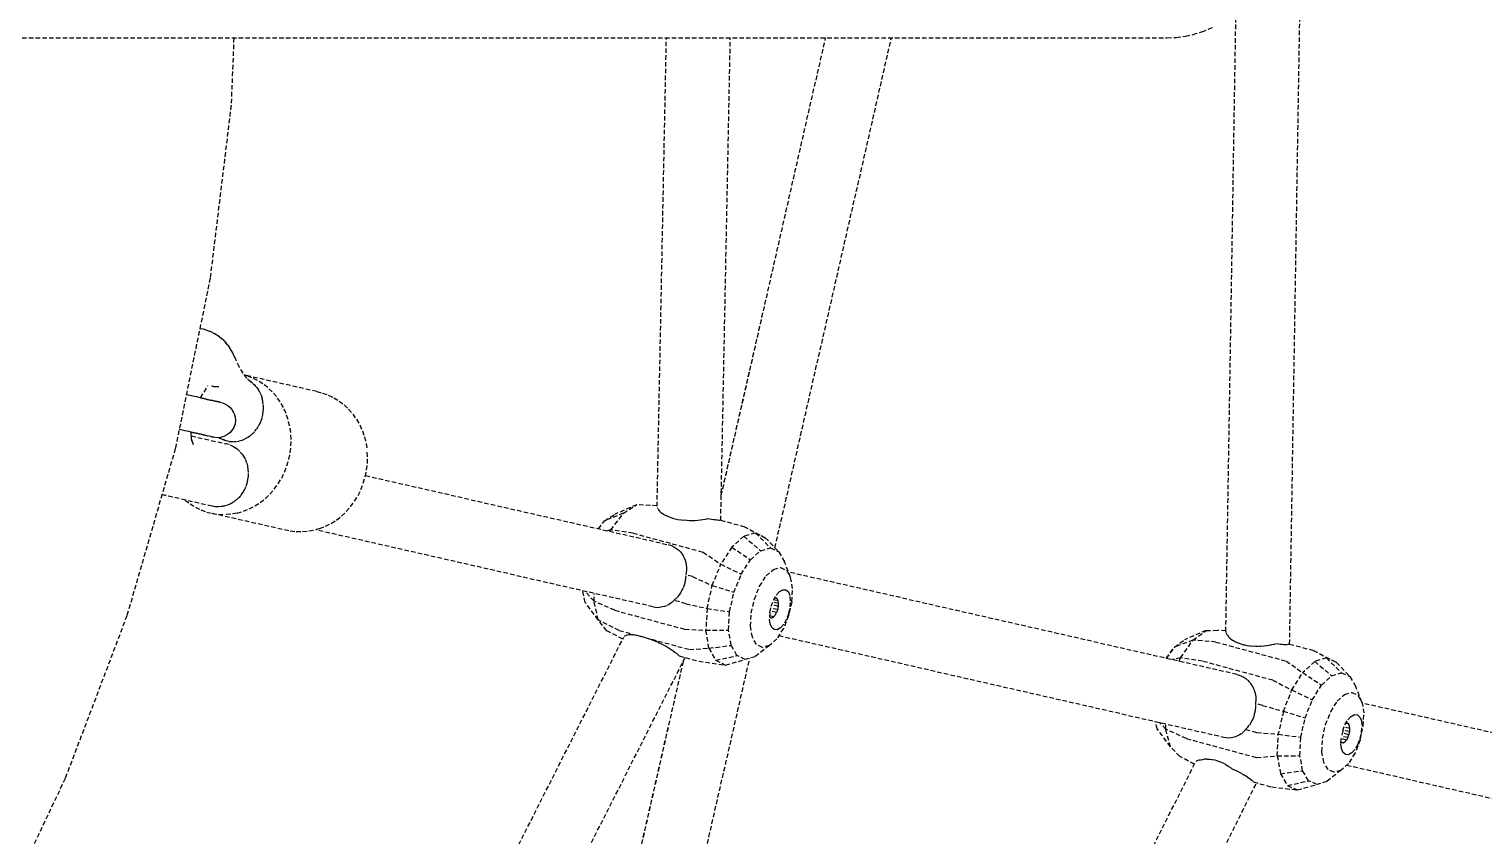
# Model space of a CAD drawing. Header units: millimetres. Extents: x -3111 to 2953, y -2449 to 2811.
# Drawn here: x 872.5 to 1281.8, y -73.1 to 153.8 of the extents above; entities that cross this region are included whole.
import ezdxf

# ---------------------------------------------------------------- set-up
doc = ezdxf.new("R2010")
doc.units = ezdxf.units.MM
doc.linetypes.add('HIDDEN', pattern=[1.905, 1.27, -0.635])
for name, color, linetype in [('DIKOM_ЗОНА', 90, 'Continuous'), ('DIKOM_ОБЪЕКТ', 7, 'Continuous'), ('DIKOM_РАЗМЕР_ОБЪЕКТА', 7, 'Continuous')]:
    doc.layers.add(name, color=color, linetype=linetype)
doc.styles.add('style1', font='arialbd.ttf', dxfattribs={"width": 0.8})
doc.dimstyles.new('1-50', dxfattribs={"dimtxt": 300, "dimasz": 200, "dimexe": 100, "dimexo": 0, "dimgap": 100, "dimtad": 1, "dimtxsty": 'style1', "dimcen": 200, "dimclrd": 7, "dimclre": 7, "dimclrt": 7, "dimadec": 1, "dimazin": 2, "dimtfac": 1, "dimtmove": 0, "dimatfit": 2, "dimfxl": 0, "dimlwd": 25, "dimlwe": 18, "dimarcsym": 0})

# ---------------------------------------------------------------- blocks, each defined once
blk = doc.blocks.new('*D0')
at = {"layer": 'Defpoints', "color": 0, "transparency": 16777216}
for p in [(1362.98, 623.05), (-717.19, -260.39)]:
    blk.add_point(p, dxfattribs=at)
at = {"layer": 'DIKOM_РАЗМЕР_ОБЪЕКТА', "color": 7, "lineweight": 25, "transparency": 16777216}
for p, q in [((1362.98, 623.05), (2780.32, 1224.99)), ((-533.11, -182.21), (1178.9, 544.87))]:
    blk.add_line(p, q, dxfattribs=at)
at = {"layer": 'DIKOM_РАЗМЕР_ОБЪЕКТА', "color": 7, "transparency": 16777216}
for points in [[(1165.87, 575.55), (1191.93, 514.19), (1362.98, 623.05)], [(-546.14, -151.53), (-520.08, -212.89), (-717.19, -260.39)]]:
    blk.add_solid(points, dxfattribs=at)
at = {"layer": 'DIKOM_РАЗМЕР_ОБЪЕКТА', "color": 7, "transparency": 16777216, "insert": (2050.93, 1228.64), "char_height": 300, "attachment_point": 5, "rotation": 23.0107, "style": 'style1'}
blk.add_mtext('{\\fArial|b0|i0|c204|p34;\\H1.16667x;∅2260}', dxfattribs=at)

msp = doc.modelspace()

# ---------------------------------------------------------------- linework, layer by layer
at = {"layer": 'DIKOM_ЗОНА', "color": 3, "lineweight": 15}
msp.add_circle((322.894, 181.327), 2629.975, dxfattribs=at)
at = {"layer": 'DIKOM_ОБЪЕКТ', "color": 7, "linetype": 'HIDDEN', "lineweight": 15}
for p, q in [((1227.425, -19.322), (1233.497, 353.769)), ((1209.481, -15.748), (1212.316, 158.466)), ((1192.9, 151.327), (1195.514, 151.441)), ((1195.514, 151.441), (1198.112, 151.783)), ((1198.112, 151.783), (1200.669, 152.35)), ((1203.168, 153.139), (1200.669, 152.35)), ((1205.588, 154.142), (1203.168, 153.139)), ((544.824, 151.343), (1192.9, 151.327)), ((930.19, 151.333), (929.425, 132.363)), ((1049.354, 19.452), (1051.965, 151.33)), ((1067.279, 15.537), (1069.969, 151.33)), ((1067.416, 22.431), (1096.798, 151.329)), ((1082.538, 7.754), (1115.329, 151.328)), ((929.425, 132.363), (923.518, 83.716)), ((923.518, 83.716), (913.716, 35.703)), ((1067.418, 22.505), (1079.279, 74.473)), ((920.606, 69.453), (920.837, 69.418)), ((921.633, 69.285), (920.837, 69.418)), ((922.474, 69.042), (921.633, 69.285)), ((922.474, 69.042), (923.214, 68.786)), ((923.999, 68.456), (923.214, 68.786)), ((923.999, 68.456), (924.697, 68.068)), ((925.432, 67.653), (924.697, 68.068)), ((926.112, 67.156), (925.432, 67.653)), ((926.112, 67.156), (926.755, 66.647)), ((927.363, 66.081), (926.755, 66.647)), ((927.363, 66.081), (927.951, 65.458)), ((928.475, 64.837), (927.951, 65.458)), ((928.475, 64.837), (929.006, 64.111)), ((929.437, 63.449), (929.006, 64.111)), ((929.908, 62.632), (929.437, 63.449)), ((930.24, 61.946), (929.908, 62.632)), ((930.648, 61.051), (930.24, 61.946)), ((931.786, 58.577), (930.648, 61.051)), ((932.795, 56.894), (931.647, 58.879)), ((920.831, 49.98), (922.847, 53.334)), ((923.867, 53.329), (924.432, 53.19)), ((923.867, 53.329), (925.949, 53.139)), ((933.832, 55.526), (932.689, 57.077)), ((953.566, 51.729), (933.205, 56.376)), ((933.694, 56.232), (933.226, 56.348)), ((934.895, 54.463), (933.683, 55.729)), ((935.303, 55.639), (933.694, 56.232)), ((935.339, 54.193), (934.621, 54.749)), ((936.878, 54.867), (935.303, 55.639)), ((935.338, 54.193), (935.554, 54.001)), ((935.646, 53.919), (935.969, 53.63)), ((935.971, 53.629), (936.175, 53.403)), ((936.175, 53.403), (936.544, 52.995)), ((938.378, 53.938), (936.878, 54.867)), ((939.763, 52.876), (938.378, 53.938)), ((917.448, 50.753), (916.818, 50.896)), ((918.616, 50.486), (917.448, 50.753)), ((919.73, 50.232), (918.616, 50.486)), ((920.781, 49.992), (919.73, 50.232)), ((921.765, 49.767), (920.781, 49.992)), ((920.831, 49.98), (921.765, 49.767)), ((921.765, 49.767), (922.673, 49.56)), ((922.673, 49.56), (921.765, 49.767)), ((922.673, 49.56), (923.503, 49.371)), ((923.503, 49.371), (922.673, 49.56)), ((923.503, 49.371), (924.247, 49.201)), ((924.247, 49.201), (923.503, 49.371)), ((924.247, 49.201), (924.901, 49.052)), ((924.901, 49.052), (924.247, 49.201)), ((924.432, 53.19), (925.949, 53.139)), ((936.544, 52.994), (936.716, 52.758)), ((936.716, 52.758), (937.055, 52.295)), ((937.054, 52.295), (937.193, 52.056)), ((937.193, 52.056), (937.348, 51.791)), ((937.348, 51.791), (937.495, 51.538)), ((937.495, 51.538), (937.578, 51.356)), ((937.602, 51.303), (937.863, 50.732)), ((937.863, 50.732), (937.94, 50.506)), ((937.94, 50.506), (938.153, 49.884)), ((938.204, 49.673), (938.153, 49.884)), ((938.363, 49.003), (938.204, 49.673)), ((941.013, 51.688), (939.763, 52.876)), ((942.17, 50.332), (941.013, 51.688)), ((943.218, 48.839), (942.17, 50.332)), ((953.566, 51.729), (955.187, 51.327)), ((955.187, 51.327), (956.795, 50.733)), ((956.795, 50.733), (958.37, 49.961)), ((958.37, 49.961), (959.87, 49.033)), ((924.901, 49.052), (925.462, 48.923)), ((925.462, 48.923), (924.901, 49.052)), ((925.462, 48.923), (925.925, 48.818)), ((925.925, 48.818), (925.462, 48.923)), ((925.925, 48.818), (926.289, 48.735)), ((926.289, 48.735), (925.925, 48.818)), ((926.289, 48.735), (926.55, 48.675)), ((926.55, 48.675), (926.289, 48.735)), ((926.707, 48.639), (927.635, 48.33)), ((926.707, 48.639), (927.635, 48.33)), ((927.635, 48.33), (928.485, 47.845)), ((927.635, 48.33), (928.485, 47.845)), ((928.485, 47.845), (929.224, 47.203)), ((928.485, 47.845), (929.224, 47.203)), ((929.224, 47.203), (929.823, 46.428)), ((929.224, 47.203), (929.823, 46.428)), ((930.324, 45.536), (929.823, 46.428)), ((930.324, 45.536), (929.823, 46.428)), ((930.324, 45.536), (930.583, 44.59)), ((938.164, 44.431), (938.349, 45.245)), ((938.39, 48.812), (938.363, 49.003)), ((938.37, 45.337), (938.479, 46.139)), ((938.491, 48.099), (938.39, 48.812)), ((938.495, 46.256), (938.513, 46.677)), ((938.535, 47.18), (938.499, 47.93)), ((938.513, 46.677), (938.529, 47.037)), ((944.132, 47.25), (943.218, 48.839)), ((944.884, 45.603), (944.132, 47.25)), ((945.47, 43.888), (944.884, 45.603)), ((959.87, 49.033), (961.256, 47.971)), ((961.256, 47.971), (962.505, 46.782)), ((962.505, 46.782), (963.662, 45.427)), ((963.662, 45.427), (964.711, 43.934)), ((915.229, 41.002), (914.817, 41.096)), ((916.398, 40.735), (915.229, 41.002)), ((930.191, 41.649), (929.654, 40.752)), ((930.529, 42.638), (930.191, 41.649)), ((930.652, 43.611), (930.529, 42.638)), ((930.583, 44.59), (930.652, 43.611)), ((936.092, 40.562), (936.57, 41.143)), ((936.662, 41.28), (937.075, 41.893)), ((937.153, 42.036), (937.333, 42.369)), ((937.333, 42.369), (937.504, 42.684)), ((937.512, 42.7), (937.765, 43.29)), ((937.765, 43.29), (937.861, 43.511)), ((937.877, 43.55), (938.143, 44.369)), ((945.911, 42.065), (945.47, 43.888)), ((946.199, 40.183), (945.911, 42.065)), ((964.711, 43.934), (965.624, 42.344)), ((965.624, 42.344), (966.377, 40.697)), ((917.512, 40.481), (916.398, 40.735)), ((918.565, 40.24), (917.512, 40.481)), ((918.192, 40.325), (918.565, 40.24)), ((918.205, 39.659), (918.192, 40.325)), ((918.248, 38.972), (918.205, 39.659)), ((918.228, 39.29), (928.125, 37.031)), ((918.319, 38.317), (918.248, 38.972)), ((918.435, 37.763), (918.303, 38.46)), ((918.418, 37.697), (918.319, 38.317)), ((918.399, 37.954), (918.743, 36.809)), ((918.565, 40.24), (919.549, 40.016)), ((919.549, 40.016), (918.565, 40.24)), ((919.549, 40.016), (920.459, 39.808)), ((920.459, 39.808), (919.549, 40.016)), ((920.459, 39.808), (921.288, 39.619)), ((921.288, 39.619), (920.459, 39.808)), ((921.288, 39.619), (922.033, 39.449)), ((922.033, 39.449), (921.288, 39.619)), ((922.033, 39.449), (922.688, 39.299)), ((922.688, 39.299), (922.033, 39.449)), ((923.249, 39.171), (922.688, 39.299)), ((923.713, 39.065), (923.249, 39.171)), ((923.713, 39.065), (924.077, 38.982)), ((924.077, 38.982), (923.713, 39.065)), ((924.077, 38.982), (924.338, 38.923)), ((924.338, 38.923), (924.077, 38.982)), ((925.466, 38.765), (924.495, 38.887)), ((925.466, 38.765), (924.495, 38.887)), ((926.442, 38.836), (925.466, 38.765)), ((926.442, 38.836), (925.466, 38.765)), ((925.972, 38.802), (926.398, 38.567)), ((926.749, 38.378), (926.398, 38.567)), ((927.385, 39.097), (926.442, 38.836)), ((927.385, 39.097), (926.442, 38.836)), ((927.512, 38.061), (926.934, 38.301)), ((927.661, 38.012), (927.154, 38.254)), ((928.26, 39.538), (927.385, 39.097)), ((928.26, 39.538), (927.385, 39.097)), ((927.989, 37.918), (927.659, 38.012)), ((928.305, 37.826), (927.989, 37.918)), ((928.891, 36.808), (928.129, 37.031)), ((929.032, 40.141), (928.26, 39.538)), ((929.032, 40.141), (928.26, 39.538)), ((928.919, 37.728), (928.436, 37.81)), ((928.919, 37.728), (929.122, 37.694)), ((929.673, 40.883), (929.032, 40.141)), ((929.654, 40.752), (929.032, 40.141)), ((929.251, 37.687), (929.875, 37.652)), ((930.075, 37.655), (930.758, 37.693)), ((930.9, 37.714), (931.605, 37.832)), ((931.718, 37.864), (932.417, 38.061)), ((932.519, 38.102), (933.208, 38.378)), ((933.297, 38.425), (933.97, 38.78)), ((934.044, 38.83), (934.694, 39.263)), ((934.753, 39.312), (935.374, 39.822)), ((935.417, 39.865), (936, 40.451)), ((946.327, 38.289), (946.199, 40.183)), ((946.287, 36.432), (946.327, 38.289)), ((966.377, 40.697), (966.963, 38.983)), ((966.963, 38.983), (967.403, 37.16)), ((967.403, 37.16), (967.691, 35.277)), ((913.716, 35.703), (900.082, -11.367)), ((929.122, 36.721), (929.759, 36.449)), ((929.821, 36.418), (930.087, 36.265)), ((930.087, 36.265), (930.521, 36.016)), ((930.578, 35.979), (931.191, 35.524)), ((931.283, 35.454), (931.88, 34.893)), ((931.972, 34.799), (932.108, 34.638)), ((932.108, 34.638), (932.508, 34.168)), ((932.548, 34.114), (933.016, 33.42)), ((933.051, 33.363), (933.445, 32.615)), ((945.691, 32.679), (946.073, 34.564)), ((946.073, 34.564), (946.287, 36.432)), ((967.819, 33.383), (967.691, 35.277)), ((967.78, 31.526), (967.819, 33.383)), ((933.475, 32.555), (933.596, 32.25)), ((933.596, 32.25), (933.791, 31.761)), ((933.838, 31.633), (934.072, 30.802)), ((934.237, 29.875), (934.088, 30.733)), ((934.31, 28.931), (934.247, 29.806)), ((934.29, 27.906), (934.31, 28.656)), ((943.663, 27.39), (944.476, 29.049)), ((944.476, 29.049), (945.154, 30.824)), ((945.154, 30.824), (945.691, 32.679)), ((967.183, 27.773), (967.566, 29.659)), ((967.566, 29.659), (967.78, 31.526)), ((933.393, 24.493), (933.592, 24.938)), ((933.649, 25.075), (933.949, 25.971)), ((933.955, 25.999), (934.166, 26.921)), ((934.178, 27.028), (934.29, 27.906)), ((941.56, 24.261), (942.684, 25.789)), ((942.684, 25.789), (943.663, 27.39)), ((965.968, 24.144), (966.647, 25.919)), ((966.647, 25.919), (967.183, 27.773)), ((967.25, 28.101), (1052.401, 8.666)), ((910.898, 22.5), (910.051, 22.748)), ((924.119, 19.483), (910.898, 22.5)), ((916.485, 21.187), (917.871, 20.125)), ((930.081, 20.608), (929.359, 20.186)), ((930.439, 20.865), (930.189, 20.68)), ((930.869, 21.184), (930.582, 20.971)), ((931.549, 21.805), (930.919, 21.227)), ((932.015, 22.327), (931.596, 21.853)), ((932.015, 22.327), (932.167, 22.5)), ((932.25, 22.607), (932.757, 23.316)), ((932.793, 23.375), (933.23, 24.136)), ((933.261, 24.198), (933.393, 24.493)), ((936.118, 19.546), (937.603, 20.494)), ((937.603, 20.494), (938.995, 21.584)), ((938.995, 21.584), (940.32, 22.847)), ((940.32, 22.847), (941.56, 24.261)), ((963.052, 19.356), (964.177, 20.883)), ((964.177, 20.883), (965.155, 22.485)), ((965.155, 22.485), (965.968, 24.144)), ((917.871, 20.125), (919.372, 19.197)), ((919.372, 19.197), (920.946, 18.425)), ((920.946, 18.425), (922.554, 17.831)), ((922.554, 17.831), (924.176, 17.429)), ((945.668, 12.524), (924.176, 17.429)), ((924.176, 17.429), (925.84, 17.2)), ((924.973, 19.341), (924.187, 19.471)), ((925.421, 19.317), (925.042, 19.335)), ((925.843, 19.298), (925.516, 19.313)), ((925.84, 17.2), (927.55, 17.144)), ((926.714, 19.358), (925.91, 19.299)), ((927.096, 19.427), (926.844, 19.379)), ((927.641, 19.532), (927.197, 19.447)), ((929.305, 17.26), (927.55, 17.144)), ((928.484, 19.797), (927.703, 19.551)), ((928.773, 19.923), (928.544, 19.821)), ((929.301, 20.157), (928.889, 19.974)), ((931.105, 17.548), (929.305, 17.26)), ((931.105, 17.548), (932.87, 18.073)), ((932.87, 18.073), (934.541, 18.739)), ((934.541, 18.739), (936.118, 19.546)), ((959.095, 15.588), (960.487, 16.679)), ((960.487, 16.679), (961.812, 17.941)), ((961.812, 17.941), (963.052, 19.356)), ((1039.883, 17.509), (1034.543, 15.376)), ((1034.543, 15.376), (1037.376, 17.173)), ((1036.356, 12.794), (1039.883, 17.509)), ((1043.587, 19.858), (1037.376, 17.173)), ((1039.883, 17.509), (1043.587, 19.858)), ((1049.356, 19.59), (1043.587, 19.858)), ((1049.396, 19.148), (1049.492, 18.958)), ((1049.534, 18.842), (1049.749, 18.474)), ((1049.761, 18.459), (1050.054, 18.101)), ((1050.067, 18.087), (1050.429, 17.741)), ((1050.444, 17.729), (1050.884, 17.396)), ((1050.901, 17.386), (1051.428, 17.067)), ((1051.445, 17.058), (1052.048, 16.752)), ((1052.066, 16.743), (1052.739, 16.458)), ((1052.758, 16.451), (1053.498, 16.195)), ((947.332, 12.295), (945.668, 12.524)), ((949.042, 12.238), (947.332, 12.295)), ((950.797, 12.354), (949.042, 12.238)), ((952.598, 12.642), (950.797, 12.354)), ((954.362, 13.168), (952.598, 12.642)), ((1048.202, -8.838), (953.246, 12.835)), ((954.362, 13.168), (956.033, 13.834)), ((956.033, 13.834), (957.611, 14.641)), ((957.611, 14.641), (959.095, 15.588)), ((1032.857, 13.127), (1034.543, 15.376)), ((1032.86, 13.127), (1034.543, 15.376)), ((1036.356, 12.794), (1035.334, 12.562)), ((1036.169, 12.371), (1036.356, 12.794)), ((1042.586, 11.895), (1036.356, 12.794)), ((1053.518, 16.189), (1053.708, 16.136)), ((1053.708, 16.136), (1054.317, 15.965)), ((1054.337, 15.96), (1055.184, 15.769)), ((1055.206, 15.764), (1056.091, 15.607)), ((1056.113, 15.603), (1056.897, 15.51)), ((1057.696, 15.44), (1056.916, 15.508)), ((1058.49, 15.397), (1057.717, 15.439)), ((1059.271, 15.383), (1058.51, 15.397)), ((1059.945, 15.399), (1059.292, 15.383)), ((1060.788, 15.451), (1060.06, 15.402)), ((1061.515, 15.529), (1060.81, 15.453)), ((1062.214, 15.63), (1061.538, 15.532)), ((1062.882, 15.756), (1062.237, 15.634)), ((1063.519, 15.91), (1062.906, 15.761)), ((1064.116, 15.868), (1063.663, 15.952)), ((1064.673, 15.769), (1064.14, 15.864)), ((1065.186, 15.683), (1064.696, 15.765)), ((1065.653, 15.611), (1065.208, 15.679)), ((1066.073, 15.553), (1065.675, 15.607)), ((1066.443, 15.511), (1066.093, 15.55)), ((1066.807, 15.483), (1066.461, 15.509)), ((1067.066, 15.481), (1066.87, 15.482)), ((1067.266, 15.541), (1073.76, 13.782)), ((1073.76, 13.782), (1079.818, 10.603)), ((1042.586, 11.895), (1062.344, 6.545)), ((1052.424, 8.66), (1053.101, 8.469)), ((1053.101, 8.468), (1053.738, 8.215)), ((1053.761, 8.205), (1054.357, 7.892)), ((1073.776, 11.005), (1070.39, 7.956)), ((1077.051, 11.925), (1073.776, 11.005)), ((1073.776, 11.005), (1078.513, 6.96)), ((1079.818, 10.603), (1077.051, 11.925)), ((1077.051, 11.925), (1081.282, 7.737)), ((1079.818, 10.603), (1083.622, 6.619)), ((1054.378, 7.88), (1054.928, 7.512)), ((1054.948, 7.497), (1055.447, 7.081)), ((1055.465, 7.063), (1055.913, 6.603)), ((1055.913, 6.603), (1056.283, 6.136)), ((1056.326, 6.08), (1056.669, 5.541)), ((1056.684, 5.513), (1056.974, 4.941)), ((1056.987, 4.909), (1057.22, 4.309)), ((1057.23, 4.273), (1057.408, 3.644)), ((1062.344, 6.545), (1067.299, 3.145)), ((1070.39, 7.956), (1067.299, 3.145)), ((1070.39, 7.956), (1075.648, 4.381)), ((1073.034, 0.312), (1075.648, 4.381)), ((1075.648, 4.381), (1078.513, 6.96)), ((1078.513, 6.96), (1081.282, 7.737)), ((1081.282, 7.737), (1083.622, 6.619)), ((1083.622, 6.619), (1085.25, 3.742)), ((1057.408, 3.644), (1057.53, 2.989)), ((1057.542, 0.757), (1057.442, 0.158)), ((1059.299, -0.345), (1057.442, 0.158)), ((1057.536, 2.946), (1057.6, 2.265)), ((1057.601, 1.469), (1057.542, 0.757)), ((1057.601, 2.219), (1057.604, 1.52)), ((1064.877, -2.847), (1067.299, 3.145)), ((1067.299, 3.145), (1073.034, 0.312)), ((1070.986, -4.755), (1073.034, 0.312)), ((1080.074, -0.162), (1082.126, 1.686)), ((1082.126, 1.686), (1084.11, 2.243)), ((1084.11, 2.243), (1085.787, 1.442)), ((1086.954, -0.619), (1085.25, 3.742)), ((1085.787, 1.442), (1086.954, -0.619)), ((1212.551, -27.887), (1086.353, 0.917)), ((1056.641, -3.591), (1056.337, -4.237)), ((1056.764, -3.282), (1056.663, -3.538)), ((1056.846, -3.073), (1056.764, -3.282)), ((1056.933, -2.791), (1056.846, -3.073)), ((1057.133, -2.145), (1056.933, -2.791)), ((1057.192, -1.855), (1057.133, -2.145)), ((1057.328, -1.19), (1057.192, -1.855)), ((1057.36, -0.896), (1057.329, -1.19)), ((1057.38, -0.65), (1057.36, -0.896)), ((1057.436, -0.081), (1057.39, -0.546)), ((1059.299, -0.345), (1064.877, -2.847)), ((1063.415, -9.298), (1064.877, -2.847)), ((1064.877, -2.847), (1070.986, -4.755)), ((1076.734, -6.707), (1078.202, -3.076)), ((1078.202, -3.076), (1080.074, -0.162)), ((1083.832, -4.564), (1084.762, -4.039)), ((1084.762, -4.039), (1085.613, -4.063)), ((1085.613, -4.063), (1086.305, -4.638)), ((1087.47, -3.693), (1086.954, -0.619)), ((1087.273, -7.408), (1087.47, -3.693)), ((1029.097, -7.597), (1028.367, -4.311)), ((1031.6, -7.271), (1029.012, -4.458)), ((1032.764, -12.519), (1029.097, -7.597)), ((1031.6, -7.271), (1031.691, -5.07)), ((1037.437, -9.822), (1031.6, -7.271)), ((1032.764, -12.519), (1031.6, -7.271)), ((1053.127, -7.908), (1052.623, -8.231)), ((1053.625, -7.513), (1053.154, -7.888)), ((1054.059, -7.092), (1053.625, -7.513)), ((1054.579, -6.617), (1054.097, -7.052)), ((1057.491, -7.971), (1054.097, -7.052)), ((1055.078, -6.093), (1054.611, -6.587)), ((1055.54, -5.518), (1055.107, -6.057)), ((1055.932, -4.941), (1055.54, -5.518)), ((1056.311, -4.285), (1055.961, -4.898)), ((1057.491, -7.971), (1063.415, -9.298)), ((1069.75, -10.212), (1070.986, -4.755)), ((1075.849, -10.616), (1076.734, -6.707)), ((1081.468, -8.698), (1082.099, -7.015)), ((1083.544, -7.918), (1081.884, -7.589)), ((1082.099, -7.015), (1082.913, -5.591)), ((1083.452, -7.203), (1082.188, -6.861)), ((1082.885, -6.395), (1082.466, -6.383)), ((1083.225, -6.678), (1082.885, -6.395)), ((1082.913, -5.591), (1083.832, -4.564)), ((1083.452, -7.203), (1083.225, -6.678)), ((1083.544, -7.918), (1083.452, -7.203)), ((1083.492, -8.752), (1083.544, -7.918)), ((1086.305, -4.638), (1086.766, -5.705)), ((1087.273, -7.408), (1086.388, -11.317)), ((1086.952, -7.158), (1086.766, -5.705)), ((1086.847, -8.854), (1086.952, -7.158)), ((900.082, -11.367), (882.705, -57.186)), ((1037.437, -9.822), (1057.195, -15.172)), ((1048.203, -8.838), (1048.868, -8.955)), ((1048.892, -8.959), (1049.549, -9.005)), ((1049.573, -9.006), (1050.214, -8.983)), ((1050.858, -8.891), (1050.238, -8.981)), ((1051.449, -8.74), (1050.858, -8.891)), ((1052.036, -8.523), (1051.475, -8.733)), ((1052.596, -8.246), (1052.163, -8.463)), ((1063.415, -9.298), (1063.091, -15.431)), ((1063.415, -9.298), (1069.75, -10.212)), ((1069.476, -15.398), (1069.75, -10.212)), ((1075.652, -14.331), (1075.849, -10.616)), ((1081.081, -10.472), (1080.976, -12.168)), ((1081.162, -13.621), (1080.976, -12.168)), ((1081.005, -11.693), (1081.262, -11.906)), ((1082.138, -11.66), (1081.026, -11.359)), ((1081.081, -10.472), (1081.468, -8.698)), ((1082.991, -10.454), (1081.192, -9.967)), ((1081.262, -11.906), (1081.681, -11.918)), ((1083.302, -9.626), (1081.348, -9.245)), ((1083.492, -8.752), (1081.636, -8.25)), ((1081.681, -11.918), (1082.138, -11.66)), ((1082.138, -11.66), (1082.591, -11.154)), ((1082.591, -11.154), (1082.991, -10.454)), ((1083.302, -9.626), (1082.991, -10.454)), ((1083.302, -9.626), (1083.492, -8.752)), ((1086.388, -11.317), (1084.92, -14.948)), ((1086.46, -10.627), (1085.829, -12.31)), ((1086.46, -10.627), (1086.847, -8.854)), ((1035.19, -15.563), (1032.764, -12.519)), ((1038.698, -15.503), (1032.764, -12.519)), ((1039.692, -17.938), (1035.19, -15.563)), ((1038.698, -15.503), (1044.831, -17.164)), ((1057.195, -15.172), (1063.091, -15.431)), ((1063.091, -15.431), (1069.476, -15.398)), ((1063.943, -20.504), (1063.091, -15.431)), ((1070.197, -19.688), (1069.476, -15.398)), ((1076.169, -17.405), (1075.652, -14.331)), ((1081.623, -14.688), (1081.162, -13.621)), ((1082.314, -15.262), (1081.623, -14.688)), ((1083.166, -15.287), (1082.314, -15.262)), ((1084.92, -14.948), (1083.048, -17.863)), ((1084.096, -14.762), (1083.166, -15.287)), ((1085.015, -13.734), (1084.096, -14.762)), ((1085.829, -12.31), (1085.015, -13.734)), ((1203.919, -15.485), (1197.831, -18.129)), ((1200.205, -18.205), (1203.919, -15.485)), ((1203.919, -15.485), (1207.325, -15.463)), ((1209.484, -15.563), (1207.325, -15.463)), ((1209.48, -15.778), (1209.513, -16.086)), ((1209.523, -16.136), (1209.653, -16.437)), ((907.178, -279.714), (1039.977, -17.374)), ((1040.311, -17.068), (1040.09, -17.236)), ((1040.614, -16.933), (1040.324, -17.06)), ((1040.983, -16.836), (1040.629, -16.926)), ((1041.405, -16.774), (1041, -16.832)), ((1041.884, -16.751), (1041.424, -16.772)), ((1042.429, -16.77), (1041.905, -16.751)), ((1043.037, -16.829), (1042.451, -16.772)), ((1043.696, -16.924), (1043.059, -16.831)), ((1044.408, -17.062), (1043.719, -16.928)), ((1044.829, -17.163), (1044.432, -17.067)), ((1044.831, -17.164), (1045.177, -17.234)), ((1045.202, -17.24), (1045.976, -17.471)), ((1046.014, -17.484), (1058.456, -20.853)), ((1046.014, -17.484), (1046.812, -17.736)), ((1046.837, -17.745), (1047.671, -18.035)), ((1047.693, -18.044), (1048.414, -18.328)), ((1048.436, -18.337), (1049.143, -18.632)), ((1049.165, -18.642), (1049.854, -18.948)), ((1049.876, -18.958), (1050.542, -19.273)), ((1050.565, -19.284), (1051.206, -19.609)), ((1051.228, -19.621), (1051.841, -19.956)), ((1051.864, -19.968), (1052.068, -20.087)), ((1052.068, -20.087), (1052.448, -20.308)), ((1052.47, -20.321), (1053.023, -20.662)), ((1063.943, -20.504), (1070.197, -19.688)), ((1071.825, -22.565), (1070.197, -19.688)), ((1077.335, -19.467), (1076.169, -17.405)), ((1080.996, -19.71), (1076.934, -22.905)), ((1079.012, -20.267), (1077.335, -19.467)), ((1080.996, -19.71), (1079.012, -20.267)), ((1083.048, -17.863), (1080.996, -19.71)), ((1083.648, -16.929), (1208.95, -45.528)), ((1192.669, -23.349), (1194.99, -20.21)), ((1192.802, -23.379), (1194.99, -20.21)), ((1194.99, -20.21), (1197.831, -18.129)), ((1200.205, -18.205), (1194.99, -20.21)), ((1196.75, -23.209), (1200.205, -18.205)), ((1206.681, -18.76), (1200.205, -18.205)), ((1206.681, -18.76), (1226.439, -24.111)), ((1209.726, -16.529), (1209.88, -16.822)), ((1209.89, -16.837), (1210.187, -17.237)), ((1210.199, -17.25), (1210.564, -17.632)), ((1210.578, -17.643), (1211.022, -18.007)), ((1211.037, -18.017), (1211.569, -18.361)), ((1211.585, -18.371), (1212.193, -18.698)), ((1212.209, -18.705), (1212.888, -19.006)), ((1212.905, -19.013), (1213.652, -19.276)), ((1213.669, -19.282), (1214.474, -19.507)), ((1214.493, -19.512), (1214.825, -19.584)), ((1214.825, -19.584), (1215.346, -19.698)), ((1215.366, -19.702), (1216.257, -19.847)), ((1216.278, -19.85), (1217.062, -19.926)), ((1217.861, -19.975), (1217.08, -19.927)), ((1218.653, -19.993), (1217.88, -19.975)), ((1219.433, -19.979), (1218.832, -19.99)), ((1220.199, -19.929), (1219.453, -19.978)), ((1220.947, -19.844), (1220.219, -19.928)), ((1221.672, -19.728), (1220.967, -19.842)), ((1222.37, -19.587), (1221.693, -19.725)), ((1223.036, -19.419), (1222.391, -19.583)), ((1223.486, -19.278), (1223.058, -19.413)), ((1224.265, -19.373), (1223.692, -19.305)), ((1224.821, -19.431), (1224.286, -19.376)), ((1225.333, -19.474), (1224.842, -19.433)), ((1225.8, -19.502), (1225.353, -19.475)), ((1226.219, -19.513), (1225.819, -19.503)), ((1226.588, -19.508), (1226.237, -19.514)), ((1226.86, -19.487), (1226.605, -19.508)), ((1227.212, -19.426), (1226.969, -19.478)), ((1227.392, -19.313), (1234.145, -21.142)), ((921.63, -291.021), (1057.248, -23.111)), ((1030.19, -140.603), (1056.808, -23.98)), ((1030.252, -140.608), (1056.861, -23.875)), ((1046.979, -147.944), (1075.441, -23.324)), ((1053.045, -20.676), (1053.564, -21.018)), ((1053.585, -21.033), (1054.067, -21.376)), ((1054.089, -21.392), (1054.533, -21.733)), ((1054.554, -21.75), (1054.956, -22.085)), ((1054.976, -22.103), (1055.335, -22.43)), ((1055.353, -22.449), (1055.549, -22.651)), ((1055.549, -22.651), (1061.081, -24.149)), ((1058.456, -20.853), (1063.943, -20.504)), ((1061.081, -24.149), (1068.636, -25.227)), ((1063.943, -20.504), (1065.869, -23.906)), ((1065.869, -23.906), (1071.825, -22.565)), ((1065.869, -23.906), (1068.636, -25.227)), ((1068.636, -25.227), (1074.165, -23.683)), ((1074.165, -23.683), (1071.825, -22.565)), ((1076.934, -22.905), (1074.165, -23.683)), ((1196.75, -23.209), (1194.179, -23.693)), ((1196.35, -24.189), (1196.75, -23.209)), ((1202.941, -24.177), (1196.75, -23.209)), ((1222.699, -29.527), (1202.941, -24.177)), ((1226.439, -24.111), (1231.122, -27.361)), ((1234.505, -24.239), (1231.122, -27.361)), ((1234.145, -21.142), (1240.583, -24.477)), ((1237.791, -23.237), (1234.505, -24.239)), ((1234.505, -24.239), (1239.26, -28.273)), ((1240.583, -24.477), (1237.791, -23.237)), ((1237.791, -23.237), (1242.039, -27.426)), ((1240.583, -24.477), (1244.401, -28.474)), ((1212.571, -27.892), (1213.248, -28.083)), ((1213.247, -28.083), (1213.888, -28.338)), ((1213.907, -28.345), (1214.507, -28.659)), ((1228.05, -32.227), (1231.122, -27.361)), ((1231.122, -27.361), (1236.399, -30.913)), ((1236.399, -30.913), (1239.26, -28.273)), ((1239.26, -28.273), (1242.039, -27.426)), ((1242.039, -27.426), (1244.401, -28.474)), ((1244.401, -28.474), (1246.06, -31.291)), ((1214.525, -28.669), (1215.08, -29.037)), ((1215.098, -29.049), (1215.603, -29.465)), ((1215.62, -29.479), (1216.076, -29.94)), ((1216.497, -30.458), (1216.145, -30.024)), ((1216.867, -31.02), (1216.511, -30.478)), ((1216.879, -31.042), (1217.182, -31.617)), ((1217.193, -31.643), (1217.441, -32.246)), ((1217.449, -32.274), (1217.643, -32.906)), ((1222.699, -29.527), (1228.05, -32.227)), ((1225.659, -38.25), (1228.05, -32.227)), ((1228.05, -32.227), (1233.801, -35.029)), ((1233.801, -35.029), (1236.399, -30.913)), ((1247.776, -35.691), (1246.06, -31.291)), ((1217.643, -32.906), (1217.782, -33.565)), ((1217.789, -33.603), (1217.871, -34.288)), ((1217.825, -36.805), (1217.804, -37.161)), ((1217.851, -35.846), (1217.823, -36.054)), ((1219.808, -36.592), (1217.823, -36.055)), ((1217.823, -36.055), (1217.838, -36.592)), ((1217.896, -35.079), (1217.858, -35.797)), ((1217.875, -34.329), (1217.897, -35.034)), ((1219.808, -36.592), (1225.659, -38.25)), ((1231.779, -40.122), (1233.801, -35.029)), ((1238.994, -38.368), (1240.855, -35.42)), ((1240.855, -35.42), (1242.905, -33.528)), ((1242.905, -33.528), (1244.895, -32.922)), ((1244.895, -32.922), (1246.587, -33.672)), ((1246.587, -33.672), (1247.776, -35.691)), ((1247.776, -35.691), (1248.318, -38.733)), ((1327.861, -54.206), (1247.819, -35.936)), ((1216.833, -40.872), (1216.497, -41.498)), ((1217.142, -40.171), (1216.853, -40.829)), ((1217.314, -39.699), (1217.147, -40.156)), ((1217.488, -39.082), (1217.314, -39.699)), ((1217.577, -38.765), (1217.488, -39.082)), ((1217.692, -38.132), (1217.577, -38.765)), ((1217.751, -37.805), (1217.692, -38.132)), ((1217.804, -37.161), (1217.751, -37.805)), ((1225.659, -38.25), (1224.237, -44.704)), ((1225.659, -38.25), (1231.779, -40.122)), ((1230.577, -45.58), (1231.779, -40.122)), ((1237.545, -42.018), (1238.994, -38.368)), ((1243.006, -42.073), (1243.829, -40.673)), ((1243.829, -40.673), (1244.75, -39.68)), ((1244.75, -39.68), (1245.68, -39.19)), ((1245.68, -39.19), (1246.523, -39.254)), ((1246.523, -39.254), (1247.199, -39.864)), ((1247.199, -39.864), (1247.643, -40.963)), ((1248.148, -42.432), (1248.318, -38.733)), ((1190.165, -43.216), (1189.587, -41.108)), ((1193.897, -48.276), (1190.165, -43.216)), ((1192.536, -43.302), (1190.867, -41.401)), ((1192.536, -43.302), (1192.551, -41.785)), ((1198.379, -45.926), (1192.536, -43.302)), ((1193.897, -48.276), (1192.536, -43.302)), ((1213.297, -44.92), (1212.773, -45.193)), ((1213.771, -44.609), (1213.318, -44.91)), ((1214.294, -44.183), (1213.833, -44.566)), ((1214.736, -43.733), (1214.315, -44.164)), ((1215.029, -43.369), (1214.757, -43.709)), ((1215.029, -43.369), (1215.171, -43.236)), ((1215.029, -43.369), (1218.206, -44.229)), ((1215.171, -43.236), (1215.625, -42.734)), ((1215.651, -42.706), (1216.071, -42.158)), ((1216.474, -41.536), (1216.095, -42.124)), ((1218.206, -44.229), (1224.237, -44.704)), ((1223.956, -50.809), (1224.237, -44.704)), ((1224.237, -44.704), (1230.577, -45.58)), ((1236.683, -45.928), (1237.545, -42.018)), ((1242.361, -43.739), (1241.955, -45.513)), ((1244.137, -44.856), (1242.224, -44.338)), ((1242.361, -43.739), (1243.006, -42.073)), ((1244.337, -43.983), (1242.41, -43.612)), ((1244.399, -43.142), (1242.764, -42.699)), ((1244.099, -41.875), (1243.256, -41.647)), ((1243.766, -41.575), (1243.351, -41.543)), ((1244.099, -41.875), (1243.766, -41.575)), ((1243.82, -45.676), (1244.137, -44.856)), ((1244.317, -42.415), (1244.099, -41.875)), ((1244.137, -44.856), (1244.337, -43.983)), ((1244.399, -43.142), (1244.317, -42.415)), ((1244.337, -43.983), (1244.399, -43.142)), ((1247.277, -45.922), (1247.682, -44.148)), ((1247.287, -46.343), (1248.148, -42.432)), ((1247.643, -40.963), (1247.809, -42.439)), ((1247.682, -44.148), (1247.809, -42.439)), ((1196.478, -50.956), (1193.897, -48.276)), ((1198.379, -45.926), (1218.137, -51.276)), ((1208.951, -45.528), (1209.621, -45.645)), ((1209.639, -45.649), (1210.297, -45.694)), ((1210.315, -45.694), (1210.955, -45.67)), ((1210.973, -45.668), (1211.59, -45.576)), ((1212.197, -45.416), (1211.608, -45.572)), ((1212.773, -45.193), (1212.216, -45.409)), ((1230.339, -50.744), (1230.577, -45.58)), ((1236.513, -49.627), (1236.683, -45.928)), ((1241.828, -47.222), (1241.955, -45.513)), ((1241.995, -48.699), (1241.828, -47.222)), ((1241.856, -46.852), (1242.089, -47.063)), ((1243.414, -46.365), (1241.922, -45.961)), ((1242.504, -47.095), (1241.961, -46.948)), ((1242.438, -49.798), (1241.995, -48.699)), ((1243.82, -45.676), (1242.003, -45.304)), ((1242.089, -47.063), (1242.504, -47.095)), ((1242.504, -47.095), (1242.961, -46.854)), ((1242.961, -46.854), (1243.414, -46.365)), ((1243.82, -45.676), (1243.414, -46.365)), ((1245.808, -48.988), (1244.887, -49.982)), ((1246.631, -47.589), (1245.808, -48.988)), ((1247.287, -46.343), (1245.838, -49.992)), ((1246.631, -47.589), (1247.277, -45.922)), ((1036.16, -380.935), (1200.958, -52.509)), ((1200.637, -53.149), (1196.478, -50.956)), ((1201.284, -52.22), (1201.079, -52.353)), ((1201.568, -52.118), (1201.292, -52.215)), ((1201.919, -52.053), (1201.578, -52.115)), ((1202.326, -52.019), (1201.931, -52.051)), ((1202.854, -51.892), (1202.475, -52.019)), ((1203.466, -51.772), (1202.871, -51.887)), ((1204.128, -51.715), (1203.483, -51.769)), ((1204.144, -51.714), (1204.829, -51.719)), ((1204.845, -51.72), (1205.568, -51.796)), ((1205.584, -51.798), (1206.339, -51.955)), ((1206.355, -51.959), (1207.136, -52.187)), ((1207.152, -52.192), (1207.949, -52.488)), ((1207.965, -52.495), (1208.769, -52.856)), ((1208.782, -52.863), (1209.464, -53.245)), ((1218.137, -51.276), (1223.956, -50.809)), ((1223.956, -50.809), (1230.339, -50.744)), ((1223.956, -50.809), (1224.851, -55.831)), ((1231.096, -54.99), (1230.339, -50.744)), ((1237.056, -52.669), (1236.513, -49.627)), ((1238.244, -54.688), (1237.056, -52.669)), ((1243.976, -52.94), (1241.926, -54.832)), ((1243.114, -50.408), (1242.438, -49.798)), ((1243.958, -50.472), (1243.114, -50.408)), ((1244.887, -49.982), (1243.958, -50.472)), ((1245.838, -49.992), (1243.976, -52.94)), ((882.705, -57.186), (861.698, -101.459)), ((1209.478, -53.253), (1210.137, -53.665)), ((1210.15, -53.673), (1210.783, -54.112)), ((1210.797, -54.123), (1211.095, -54.353)), ((1211.095, -54.353), (1211.441, -54.502)), ((1211.457, -54.51), (1212.119, -54.815)), ((1212.135, -54.823), (1212.77, -55.134)), ((1212.787, -55.142), (1213.394, -55.457)), ((1213.41, -55.466), (1213.986, -55.78)), ((1214.14, -55.869), (1214.546, -56.104)), ((1214.562, -56.114), (1215.07, -56.428)), ((1215.085, -56.438), (1215.556, -56.749)), ((1215.571, -56.76), (1215.999, -57.065)), ((1216.014, -57.076), (1216.399, -57.373)), ((1224.851, -55.831), (1231.096, -54.99)), ((1224.851, -55.831), (1226.813, -59.162)), ((1232.755, -57.808), (1231.096, -54.99)), ((1241.926, -54.832), (1237.895, -58.009)), ((1239.936, -55.439), (1238.244, -54.688)), ((1241.926, -54.832), (1239.936, -55.439)), ((1243.47, -53.407), (1323.856, -71.754)), ((1050.79, -391.913), (1218.139, -58.404)), ((1216.412, -57.384), (1216.752, -57.674)), ((1216.764, -57.686), (1217.056, -57.969)), ((1217.067, -57.981), (1217.222, -58.156)), ((1217.222, -58.156), (1222.405, -59.56)), ((1222.405, -59.56), (1229.605, -60.401)), ((1226.813, -59.162), (1232.755, -57.808)), ((1226.813, -59.162), (1229.605, -60.401)), ((1229.605, -60.401), (1235.116, -58.856)), ((1235.116, -58.856), (1232.755, -57.808)), ((1237.895, -58.009), (1235.116, -58.856))]:
    msp.add_line(p, q, dxfattribs=at)

# ---------------------------------------------------------------- dimensions: what is measured, and where the dimension line sits
at = {"layer": 'DIKOM_РАЗМЕР_ОБЪЕКТА'}
dim = msp.add_diameter_dim_2p(p1=(-717.193, -260.394), p2=(1362.983, 623.048), text='{\\fArial|b0|i0|c204|p34;\\H1.16667x;<>}', dimstyle='1-50', dxfattribs=at)
dim.commit()
dim.dimension.update_dxf_attribs({"geometry": '*D0', "text_midpoint": (2163.697, 963.108), "dimtype": 163})

doc.saveas('drawing.dxf')
